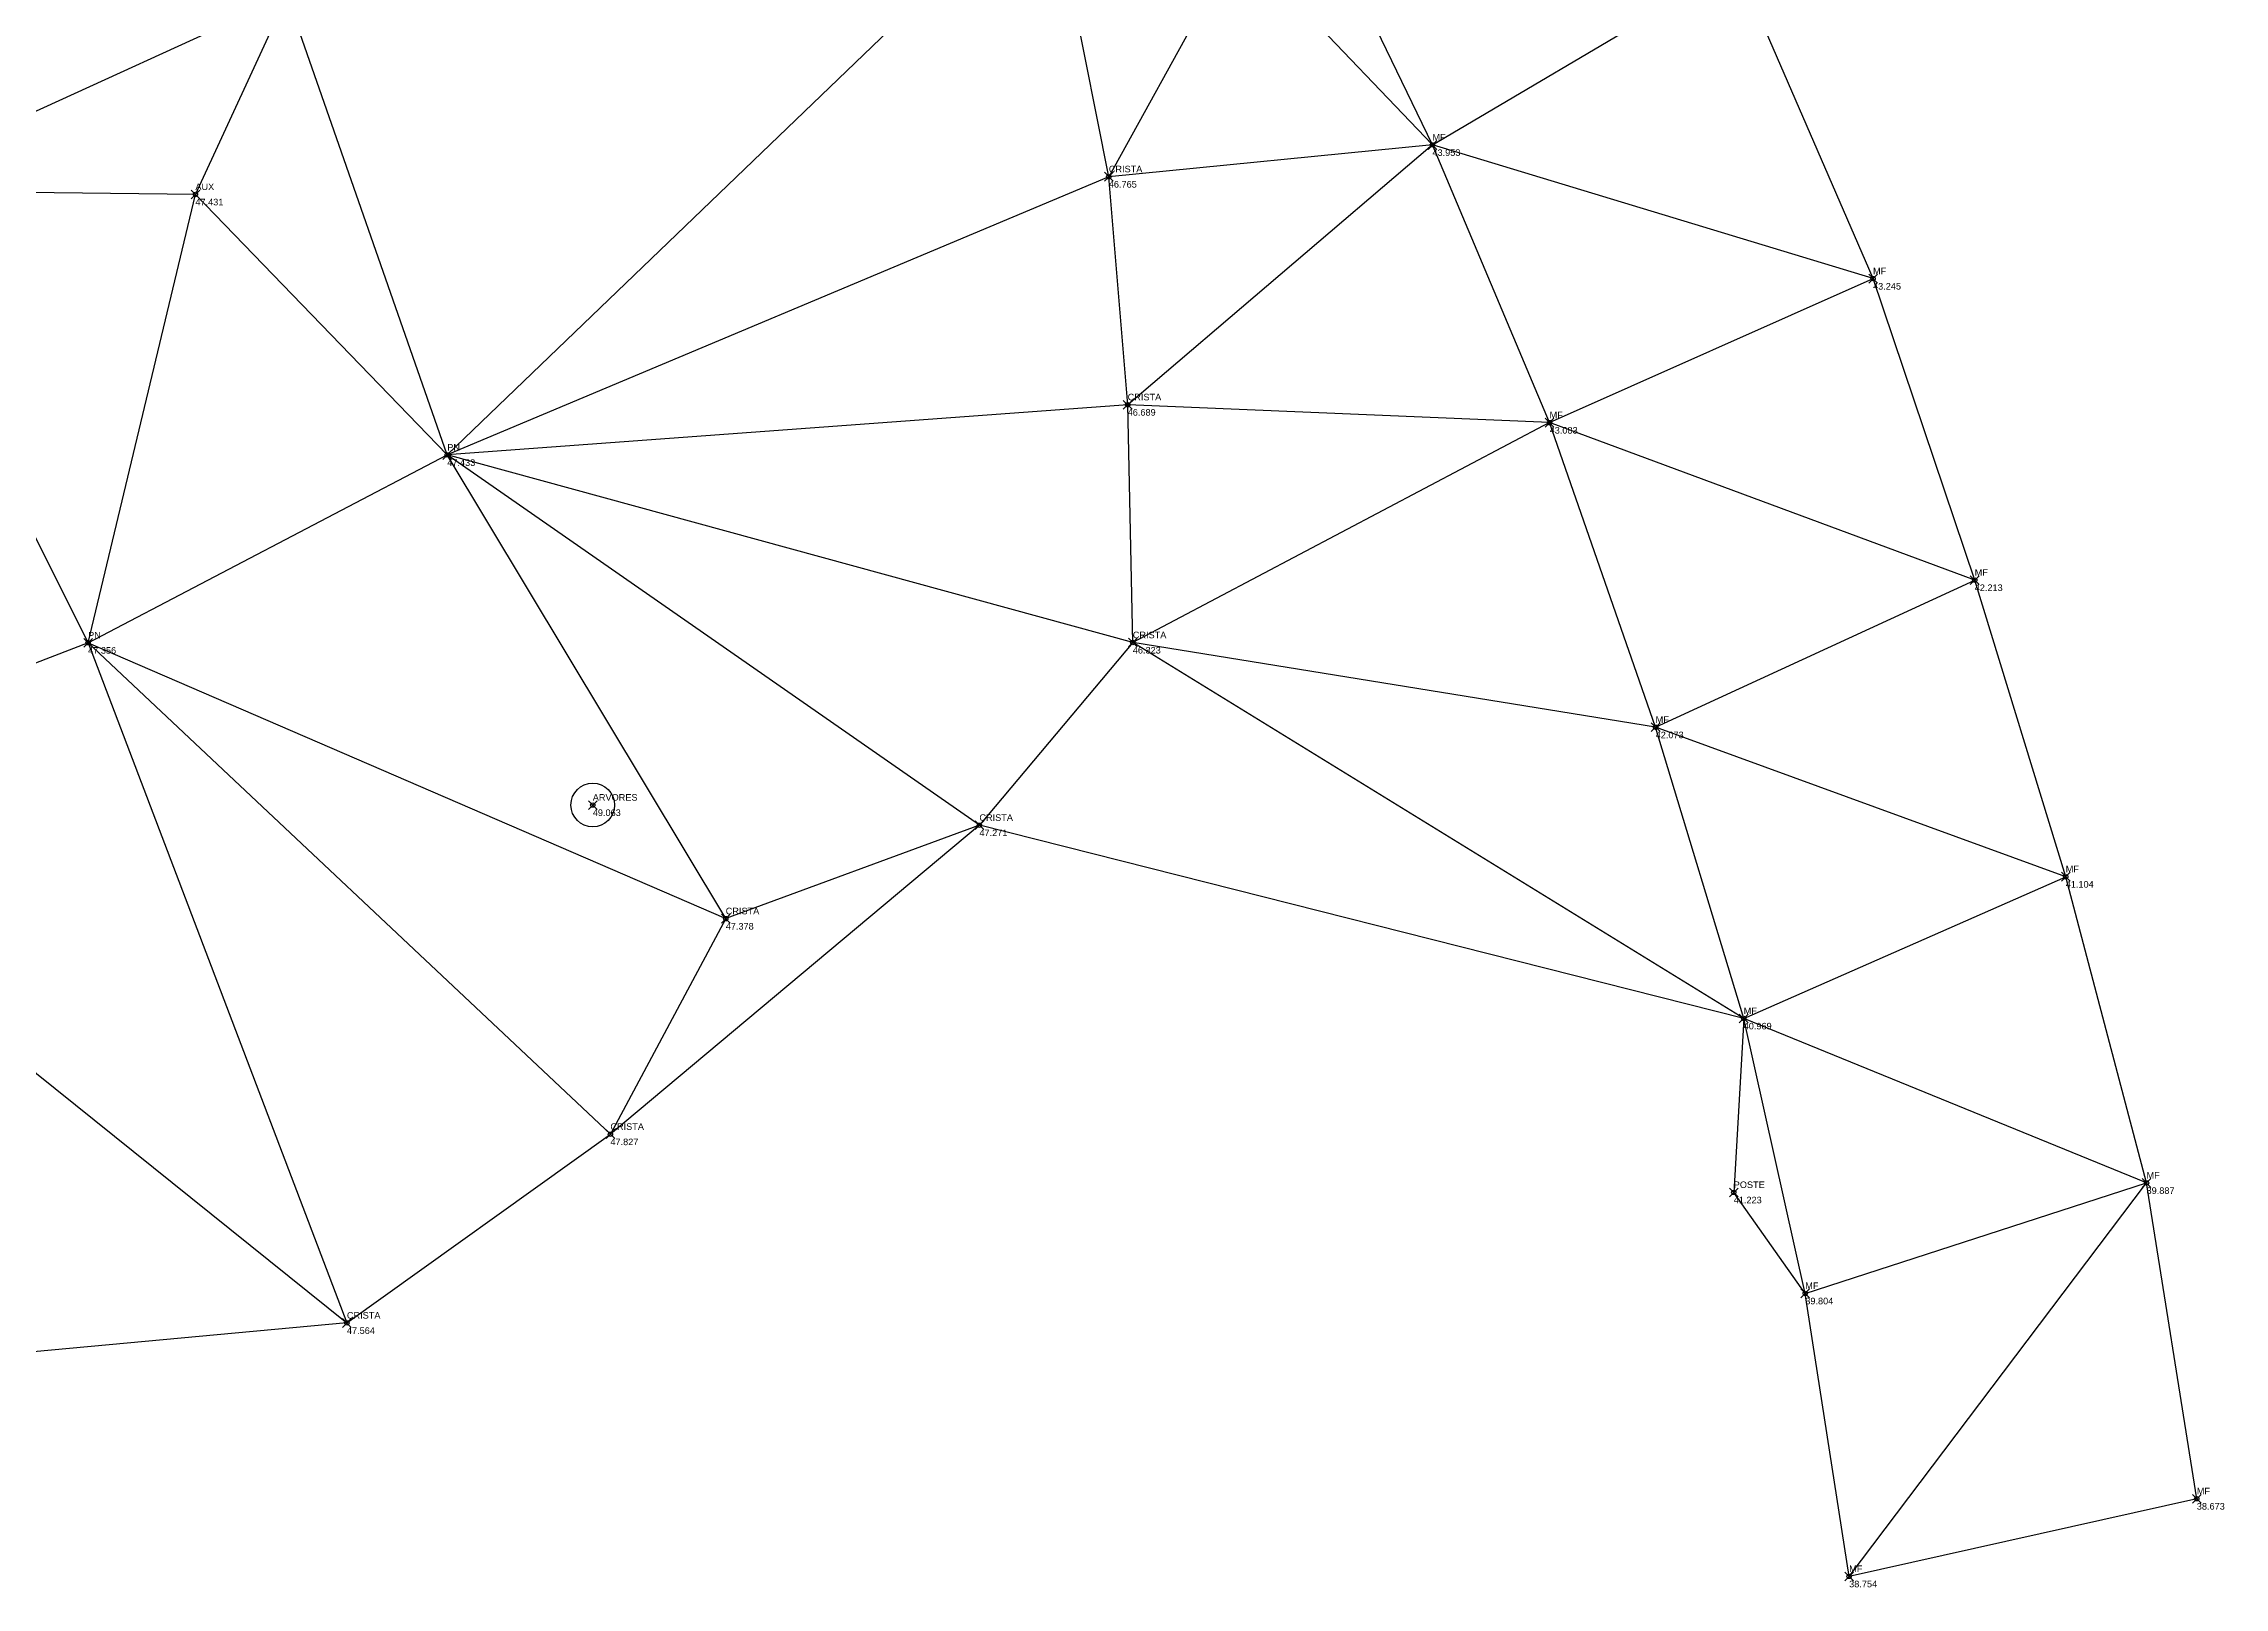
# Model space of a CAD drawing. Header units: millimetres. Extents: x 955 to 1094, y 4914 to 5043.
# Drawn here: x 1043.73 to 1093.64, y 4913.93 to 4949.27 of the extents above; entities that cross this region are included whole.
import ezdxf

# ---------------------------------------------------------------- set-up
doc = ezdxf.new("R2010")
doc.units = ezdxf.units.MM
doc.header["$PDMODE"] = 35
doc.header["$PDSIZE"] = 0.1
for name, color, linetype in [('_Arestas', 2, 'Continuous'), ('_Atributos', 7, 'Continuous'), ('_Cotas', 7, 'Continuous'), ('_Pontos', 7, 'Continuous')]:
    doc.layers.add(name, color=color, linetype=linetype)
doc.styles.get("Standard").update_dxf_attribs({"font": 'arial.ttf'})

msp = doc.modelspace()

# ---------------------------------------------------------------- linework, layer by layer
at = {"color": 1}
msp.add_circle((1056.296, 4931.838), 0.5, dxfattribs=at)
at = {"layer": '_Arestas'}
for p, q in [((1066.744, 4953.105), (1052.965, 4939.852)), ((1068.108, 4946.223), (1066.744, 4953.105)), ((1075.516, 4946.949), (1072.465, 4953.282)), ((1071.077, 4951.597), (1068.108, 4946.223)), ((1075.516, 4946.949), (1071.077, 4951.597)), ((1075.516, 4946.949), (1082.489, 4951.071)), ((1085.602, 4943.889), (1082.489, 4951.071)), ((1049.298, 4950.349), (1039.568, 4945.907)), ((1047.199, 4945.817), (1049.298, 4950.349)), ((1052.965, 4939.852), (1049.298, 4950.349)), ((1075.516, 4946.949), (1068.108, 4946.223)), ((1075.516, 4946.949), (1068.54, 4941.003)), ((1085.602, 4943.889), (1075.516, 4946.949)), ((1078.199, 4940.592), (1075.516, 4946.949)), ((1068.108, 4946.223), (1052.965, 4939.852)), ((1068.54, 4941.003), (1068.108, 4946.223)), ((1047.199, 4945.817), (1039.568, 4945.907)), ((1044.744, 4935.553), (1039.568, 4945.907)), ((1044.744, 4935.553), (1047.199, 4945.817)), ((1047.199, 4945.817), (1052.965, 4939.852)), ((1078.199, 4940.592), (1085.602, 4943.889)), ((1087.929, 4936.988), (1085.602, 4943.889)), ((1068.54, 4941.003), (1052.965, 4939.852)), ((1078.199, 4940.592), (1068.54, 4941.003)), ((1068.657, 4935.557), (1068.54, 4941.003)), ((1078.199, 4940.592), (1068.657, 4935.557)), ((1087.929, 4936.988), (1078.199, 4940.592)), ((1080.626, 4933.618), (1078.199, 4940.592)), ((1044.744, 4935.553), (1052.965, 4939.852)), ((1065.146, 4931.376), (1052.965, 4939.852)), ((1059.339, 4929.237), (1052.965, 4939.852)), ((1068.657, 4935.557), (1052.965, 4939.852)), ((1080.626, 4933.618), (1087.929, 4936.988)), ((1090.013, 4930.198), (1087.929, 4936.988)), ((1044.744, 4935.553), (1035.657, 4932.046)), ((1044.744, 4935.553), (1059.339, 4929.237)), ((1044.744, 4935.553), (1056.699, 4924.302)), ((1044.744, 4935.553), (1050.668, 4919.981)), ((1068.657, 4935.557), (1065.146, 4931.376)), ((1082.641, 4926.952), (1068.657, 4935.557)), ((1080.626, 4933.618), (1068.657, 4935.557)), ((1090.013, 4930.198), (1080.626, 4933.618)), ((1082.641, 4926.952), (1080.626, 4933.618)), ((1035.657, 4932.046), (1050.668, 4919.981)), ((1065.146, 4931.376), (1056.699, 4924.302)), ((1065.146, 4931.376), (1059.339, 4929.237)), ((1082.641, 4926.952), (1065.146, 4931.376)), ((1082.641, 4926.952), (1090.013, 4930.198)), ((1091.863, 4923.186), (1090.013, 4930.198)), ((1059.339, 4929.237), (1056.699, 4924.302)), ((1082.641, 4926.952), (1082.413, 4922.971)), ((1091.863, 4923.186), (1082.641, 4926.952)), ((1084.051, 4920.659), (1082.641, 4926.952)), ((1050.668, 4919.981), (1056.699, 4924.302)), ((1084.051, 4920.659), (1091.863, 4923.186)), ((1085.055, 4914.18), (1091.863, 4923.186)), ((1093.013, 4915.958), (1091.863, 4923.186)), ((1084.051, 4920.659), (1082.413, 4922.971)), ((1085.055, 4914.18), (1084.051, 4920.659)), ((1050.668, 4919.981), (1041.717, 4919.155)), ((1093.013, 4915.958), (1085.055, 4914.18))]:
    msp.add_line(p, q, dxfattribs=at)
at = {"layer": '_Pontos'}
for p in [(1075.516, 4946.949), (1068.108, 4946.223), (1047.199, 4945.817), (1085.602, 4943.889), (1068.54, 4941.003), (1078.199, 4940.592), (1052.965, 4939.852), (1087.929, 4936.988), (1044.744, 4935.553), (1068.657, 4935.557), (1080.626, 4933.618), (1056.296, 4931.838), (1065.146, 4931.376), (1090.013, 4930.198), (1059.339, 4929.237), (1082.641, 4926.952), (1056.699, 4924.302), (1082.413, 4922.971), (1091.863, 4923.186), (1084.051, 4920.659), (1050.668, 4919.981), (1093.013, 4915.958), (1085.055, 4914.18)]:
    msp.add_point(p, dxfattribs=at)

# ---------------------------------------------------------------- texts
at = {"layer": '_Atributos'}
for s, p in [('MF', (1075.516, 4947.049)), ('AUX', (1047.199, 4945.917)), ('CRISTA', (1068.108, 4946.323)), ('MF', (1085.602, 4943.989)), ('CRISTA', (1068.54, 4941.103)), ('MF', (1078.199, 4940.692)), ('PN', (1052.965, 4939.952)), ('MF', (1087.929, 4937.088)), ('PN', (1044.744, 4935.653)), ('CRISTA', (1068.657, 4935.657)), ('MF', (1080.626, 4933.718)), ('ARVORES', (1056.296, 4931.938)), ('CRISTA', (1065.146, 4931.476)), ('MF', (1090.013, 4930.298)), ('CRISTA', (1059.339, 4929.337)), ('MF', (1082.641, 4927.052)), ('CRISTA', (1056.699, 4924.402)), ('POSTE', (1082.413, 4923.071)), ('MF', (1091.863, 4923.286)), ('MF', (1084.051, 4920.759)), ('CRISTA', (1050.668, 4920.081)), ('MF', (1093.013, 4916.058)), ('MF', (1085.055, 4914.28))]:
    msp.add_text(s, height=0.15, dxfattribs=at).set_placement(p)
at = {"layer": '_Cotas'}
for s, p in [('43.953', (1075.516, 4946.699)), ('46.765', (1068.108, 4945.973)), ('47.431', (1047.199, 4945.567)), ('43.245', (1085.602, 4943.639)), ('46.689', (1068.54, 4940.753)), ('43.083', (1078.199, 4940.342)), ('47.433', (1052.965, 4939.602)), ('42.213', (1087.929, 4936.738)), ('47.356', (1044.744, 4935.303)), ('46.323', (1068.657, 4935.307)), ('42.073', (1080.626, 4933.368)), ('49.063', (1056.296, 4931.588)), ('47.271', (1065.146, 4931.126)), ('41.104', (1090.013, 4929.948)), ('47.378', (1059.339, 4928.987)), ('40.969', (1082.641, 4926.702)), ('47.827', (1056.699, 4924.052)), ('39.887', (1091.863, 4922.936)), ('41.223', (1082.413, 4922.721)), ('39.804', (1084.051, 4920.409)), ('47.564', (1050.668, 4919.731)), ('38.673', (1093.013, 4915.708)), ('38.754', (1085.055, 4913.93))]:
    msp.add_text(s, height=0.15, dxfattribs=at).set_placement(p)

doc.saveas('drawing.dxf')
